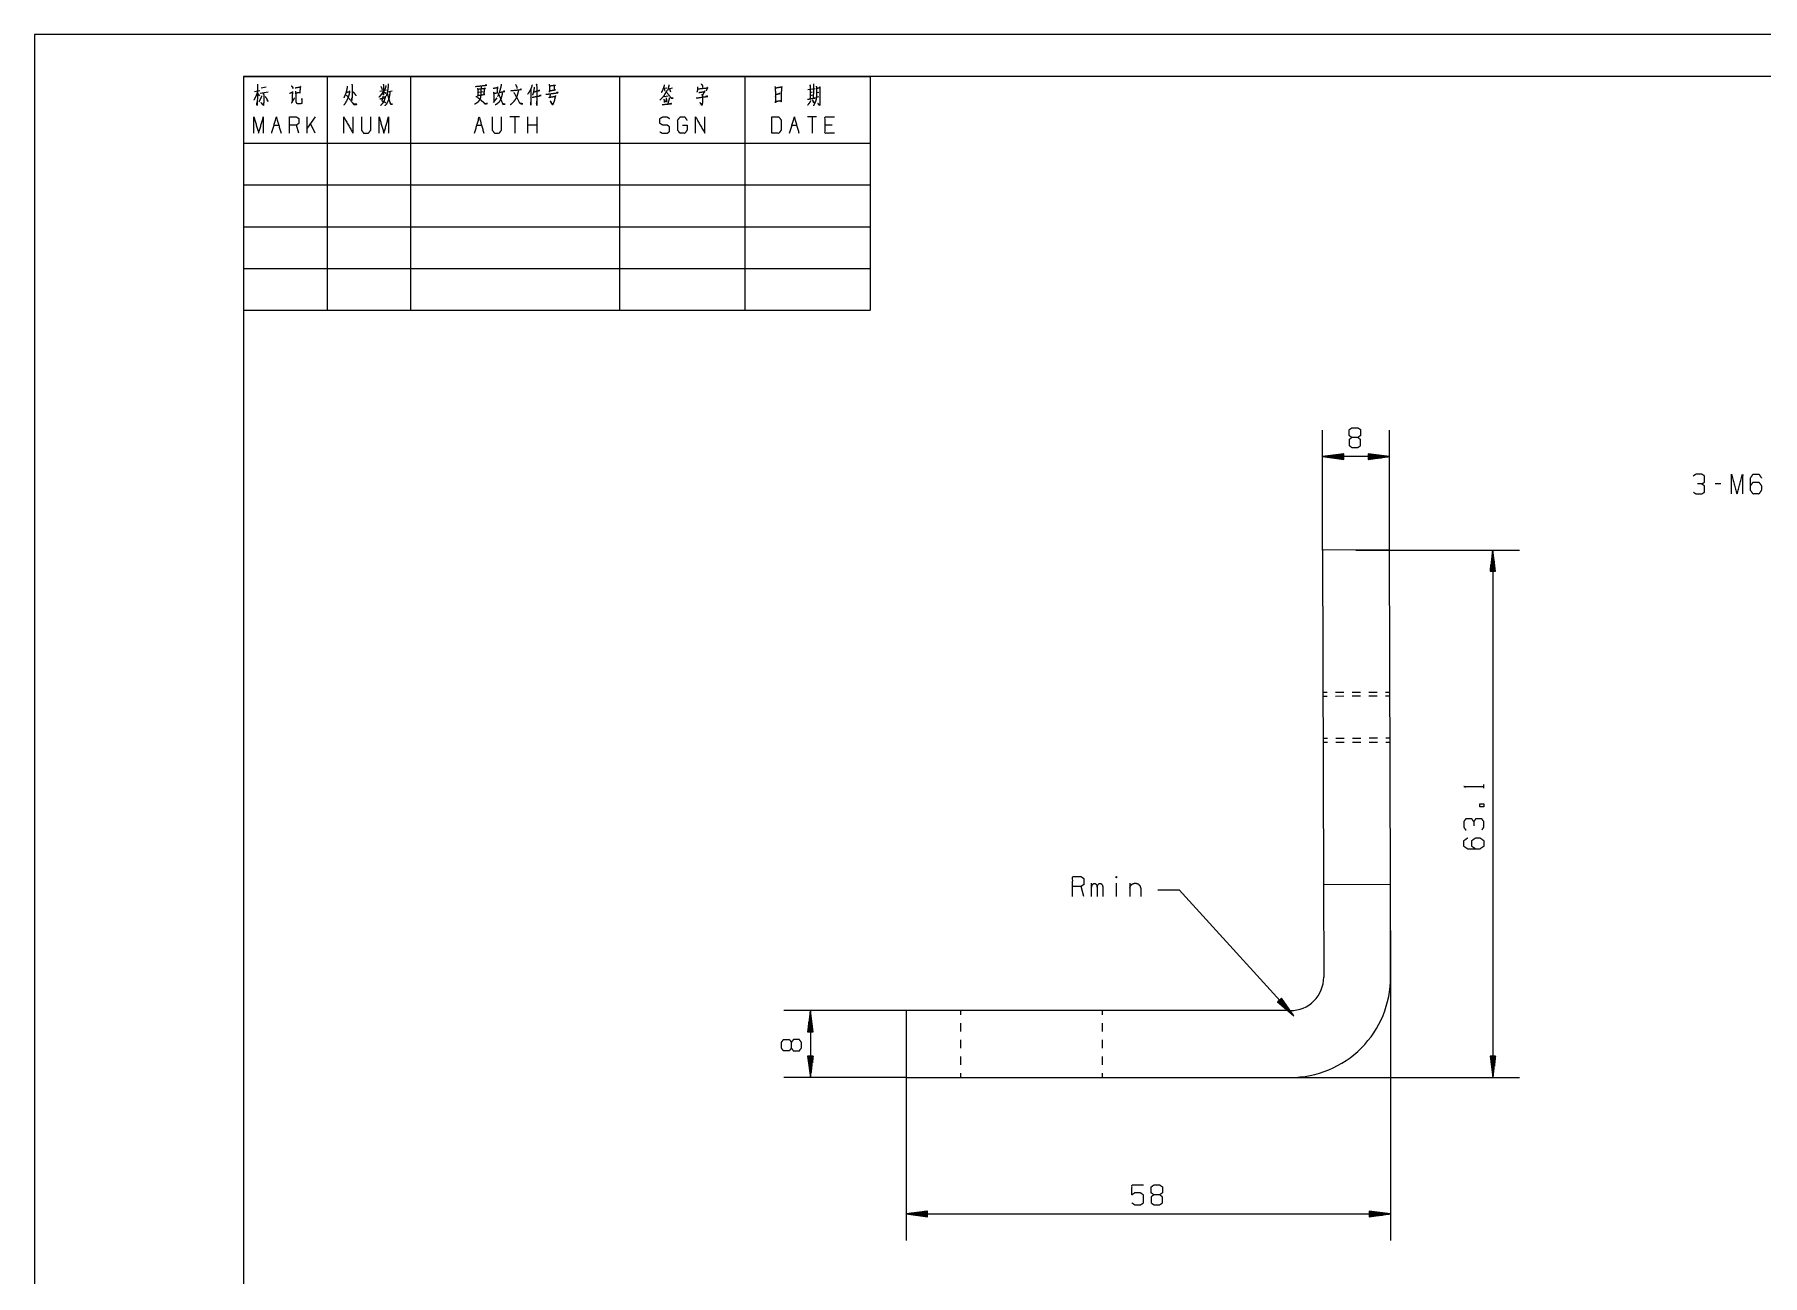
# Model space of a CAD drawing. Header units: millimetres. Extents: x 0 to 420, y 0 to 297.
# Drawn here: x 0 to 206.8, y 148.5 to 297 of the extents above; entities that cross this region are included whole.
import ezdxf

# ---------------------------------------------------------------- set-up
doc = ezdxf.new("R2010")
doc.units = ezdxf.units.MM
doc.layers.add('1', color=7, linetype='Continuous', true_color=0xffffff)

msp = doc.modelspace()

# ---------------------------------------------------------------- linework, layer by layer
at = {"layer": '1', "color": 132, "linetype": 'Continuous', "lineweight": 18}
for p, q in [((0, 297), (0, 0)), ((420, 297), (0, 297)), ((25, 292), (25, 264)), ((25, 292), (100, 292)), ((25, 292), (100, 292)), ((25, 292), (100, 292)), ((25, 292), (25, 5)), ((415, 292), (25, 292)), ((35, 292), (35, 264)), ((45, 292), (45, 264)), ((70, 292), (70, 264)), ((85, 292), (85, 264)), ((100, 292), (100, 264)), ((25, 284), (100, 284)), ((25, 279), (100, 279)), ((25, 274), (100, 274)), ((25, 269), (100, 269)), ((25, 264), (100, 264))]:
    msp.add_line(p, q, dxfattribs=at)
at = {"layer": '1', "color": 95, "linetype": 'Continuous', "lineweight": 18}
for p, q in [((26.34, 290.18), (26.96, 290.3)), ((26.7, 289.95), (26.92, 289.68)), ((26.99, 289.99), (27.95, 290.14)), ((27.13, 290.61), (27.71, 290.74)), ((41.34, 290.22), (42.13, 290.38)), ((42.25, 290.16), (42.79, 290.28)), ((53.17, 290.09), (53.7, 290.18)), ((75.25, 290.57), (75.67, 290.63)), ((75.35, 290.55), (75.45, 290.24)), ((75.83, 289.64), (75.37, 289.56)), ((75.82, 290.51), (76.35, 290.61)), ((75.98, 290.49), (76.11, 290.16)), ((92.56, 290.43), (93.43, 290.55)), ((92.84, 290.07), (93.11, 290.14)), ((92.86, 289.72), (93.09, 289.78)), ((93.6, 290.05), (93.85, 290.12)), ((54.91, 288.87), (55.37, 289.43)), ((28.66, 286.17), (29.22, 286.17)), ((31.62, 285.18), (31.34, 286.17)), ((33.59, 287.14), (32.63, 285.78)), ((32.63, 285.18), (32.63, 287.14)), ((33.59, 285.18), (33.04, 286.36)), ((52.94, 286.17), (53.49, 286.17)), ((58.02, 287.14), (56.9, 287.14)), ((57.46, 287.14), (57.46, 285.18)), ((59.02, 285.18), (59.02, 287.14)), ((60.14, 286.17), (59.02, 286.17)), ((60.14, 285.18), (60.14, 287.14)), ((90.65, 286.17), (91.2, 286.17)), ((93.6, 287.14), (92.49, 287.14)), ((93.05, 287.14), (93.05, 285.18)), ((95.45, 286.17), (94.61, 286.17)), ((201.81, 243.22), (201.14, 243.22)), ((173.44, 206.82), (173.44, 207.25)), ((125.58, 193.85), (125.24, 195.05)), ((126.51, 193.85), (126.51, 195.43)), ((129.46, 195.43), (129.46, 193.85)), ((131.07, 195.43), (131.07, 193.85))]:
    msp.add_line(p, q, dxfattribs=at)
at = {"layer": '1', "color": 13, "linetype": 'Continuous', "lineweight": 18}
for p, q in [((154.15, 235.3), (154.15, 249.66)), ((162.15, 235.32), (162.15, 249.66)), ((156.69, 246.82), (154.15, 246.49)), ((154.15, 246.49), (156.69, 246.15)), ((162.15, 246.49), (154.15, 246.49)), ((156.69, 246.51), (154.35, 246.51)), ((156.69, 246.46), (154.35, 246.46)), ((156.69, 246.56), (154.73, 246.56)), ((156.69, 246.41), (154.73, 246.41)), ((156.69, 246.61), (155.12, 246.61)), ((156.69, 246.36), (155.12, 246.36)), ((156.69, 246.66), (155.5, 246.66)), ((156.69, 246.31), (155.5, 246.31)), ((156.69, 246.71), (155.89, 246.71)), ((156.69, 246.26), (155.89, 246.26)), ((156.69, 246.76), (156.28, 246.76)), ((156.69, 246.21), (156.28, 246.21)), ((156.69, 246.82), (156.66, 246.82)), ((156.69, 246.82), (156.66, 246.82)), ((156.69, 246.16), (156.66, 246.16)), ((156.69, 246.16), (156.66, 246.16)), ((156.69, 246.15), (156.69, 246.82)), ((159.61, 246.82), (159.65, 246.82)), ((159.61, 246.82), (159.65, 246.82)), ((159.61, 246.82), (159.61, 246.15)), ((162.15, 246.49), (159.61, 246.82)), ((159.61, 246.76), (160.03, 246.76)), ((159.61, 246.71), (160.42, 246.71)), ((159.61, 246.66), (160.8, 246.66)), ((159.61, 246.61), (161.19, 246.61)), ((159.61, 246.56), (161.57, 246.56)), ((159.61, 246.51), (161.96, 246.51)), ((159.61, 246.15), (162.15, 246.49)), ((159.61, 246.46), (161.96, 246.46)), ((159.61, 246.41), (161.57, 246.41)), ((159.61, 246.36), (161.19, 246.36)), ((159.61, 246.31), (160.8, 246.31)), ((159.61, 246.26), (160.42, 246.26)), ((159.61, 246.21), (160.03, 246.21)), ((159.61, 246.16), (159.65, 246.16)), ((159.61, 246.16), (159.65, 246.16)), ((158.15, 235.31), (177.7, 235.31)), ((174.53, 235.31), (174.2, 232.77)), ((174.35, 232.77), (174.35, 233.96)), ((174.4, 232.77), (174.4, 234.35)), ((174.45, 232.77), (174.45, 234.73)), ((174.5, 232.77), (174.5, 235.12)), ((174.86, 232.77), (174.53, 235.31)), ((174.53, 235.31), (174.53, 172.19)), ((174.56, 232.77), (174.56, 235.12)), ((174.61, 232.77), (174.61, 234.73)), ((174.66, 232.77), (174.66, 234.35)), ((174.71, 232.77), (174.71, 233.96)), ((174.2, 232.77), (174.2, 232.8)), ((174.2, 232.77), (174.2, 232.8)), ((174.2, 232.77), (174.86, 232.77)), ((174.25, 232.77), (174.25, 233.19)), ((174.3, 232.77), (174.3, 233.58)), ((174.76, 232.77), (174.76, 233.58)), ((174.81, 232.77), (174.81, 233.19)), ((174.86, 232.77), (174.86, 232.8)), ((174.86, 232.77), (174.86, 232.8)), ((134.44, 194.66), (136.98, 194.66)), ((136.98, 194.66), (150.71, 179.58)), ((162.28, 189.77), (162.28, 152.69)), ((104.3, 180.19), (89.68, 180.19)), ((92.86, 180.19), (92.52, 177.65)), ((92.83, 177.65), (92.83, 180)), ((93.19, 177.65), (92.86, 180.19)), ((92.86, 180.19), (92.86, 172.19)), ((92.88, 177.65), (92.88, 180)), ((149.25, 181.68), (148.75, 181.23)), ((148.75, 181.23), (150.71, 179.58)), ((148.76, 181.23), (148.78, 181.21)), ((148.76, 181.23), (148.78, 181.21)), ((148.8, 181.27), (149.08, 180.96)), ((148.83, 181.3), (149.37, 180.71)), ((148.87, 181.34), (149.67, 180.46)), ((148.91, 181.37), (149.97, 180.21)), ((148.95, 181.4), (150.27, 179.95)), ((148.98, 181.44), (150.56, 179.7)), ((149.02, 181.47), (150.6, 179.74)), ((149.06, 181.51), (150.38, 180.06)), ((149.1, 181.54), (150.16, 180.38)), ((149.13, 181.58), (149.93, 180.7)), ((149.17, 181.61), (149.71, 181.02)), ((149.21, 181.64), (149.49, 181.34)), ((149.25, 181.68), (149.27, 181.65)), ((149.25, 181.68), (149.27, 181.65)), ((150.71, 179.58), (149.25, 181.68)), ((92.58, 177.65), (92.58, 178.07)), ((92.63, 177.65), (92.63, 178.45)), ((92.68, 177.65), (92.68, 178.84)), ((92.73, 177.65), (92.73, 179.23)), ((92.78, 177.65), (92.78, 179.61)), ((92.93, 177.65), (92.93, 179.61)), ((92.99, 177.65), (92.99, 179.23)), ((93.04, 177.65), (93.04, 178.84)), ((93.09, 177.65), (93.09, 178.45)), ((93.14, 177.65), (93.14, 178.07)), ((92.52, 177.65), (93.19, 177.65)), ((92.53, 177.65), (92.53, 177.68)), ((92.53, 177.65), (92.53, 177.68)), ((93.19, 177.65), (93.19, 177.68)), ((93.19, 177.65), (93.19, 177.68)), ((92.52, 174.73), (92.86, 172.19)), ((93.19, 174.73), (92.52, 174.73)), ((92.53, 174.73), (92.53, 174.7)), ((92.53, 174.73), (92.53, 174.7)), ((92.58, 174.73), (92.58, 174.31)), ((92.63, 174.73), (92.63, 173.93)), ((92.68, 174.73), (92.68, 173.54)), ((92.73, 174.73), (92.73, 173.16)), ((92.78, 174.73), (92.78, 172.77)), ((92.83, 174.73), (92.83, 172.38)), ((92.86, 172.19), (93.19, 174.73)), ((92.88, 174.73), (92.88, 172.38)), ((92.93, 174.73), (92.93, 172.77)), ((92.99, 174.73), (92.99, 173.16)), ((93.04, 174.73), (93.04, 173.54)), ((93.09, 174.73), (93.09, 173.93)), ((93.14, 174.73), (93.14, 174.31)), ((93.19, 174.73), (93.19, 174.7)), ((93.19, 174.73), (93.19, 174.7)), ((174.2, 174.73), (174.2, 174.7)), ((174.2, 174.73), (174.2, 174.7)), ((174.2, 174.73), (174.53, 172.19)), ((174.86, 174.73), (174.2, 174.73)), ((174.25, 174.73), (174.25, 174.31)), ((174.3, 174.73), (174.3, 173.93)), ((174.35, 174.73), (174.35, 173.54)), ((174.4, 174.73), (174.4, 173.16)), ((174.45, 174.73), (174.45, 172.77)), ((174.5, 174.73), (174.5, 172.38)), ((174.53, 172.19), (174.86, 174.73)), ((174.56, 174.73), (174.56, 172.38)), ((174.61, 174.73), (174.61, 172.77)), ((174.66, 174.73), (174.66, 173.16)), ((174.71, 174.73), (174.71, 173.54)), ((174.76, 174.73), (174.76, 173.93)), ((174.81, 174.73), (174.81, 174.31)), ((174.86, 174.73), (174.86, 174.7)), ((174.86, 174.73), (174.86, 174.7)), ((104.33, 172.19), (89.68, 172.19)), ((104.33, 172.19), (104.33, 152.69)), ((150.29, 172.19), (177.7, 172.19)), ((106.87, 156.19), (104.33, 155.86)), ((104.33, 155.86), (106.87, 155.53)), ((104.33, 155.86), (162.28, 155.86)), ((106.87, 155.89), (104.52, 155.89)), ((106.87, 155.84), (104.52, 155.84)), ((106.87, 155.94), (104.91, 155.94)), ((106.87, 155.78), (104.91, 155.78)), ((106.87, 155.99), (105.29, 155.99)), ((106.87, 155.73), (105.29, 155.73)), ((106.87, 156.04), (105.68, 156.04)), ((106.87, 155.68), (105.68, 155.68)), ((106.87, 156.09), (106.06, 156.09)), ((106.87, 155.63), (106.06, 155.63)), ((106.87, 156.14), (106.45, 156.14)), ((106.87, 155.58), (106.45, 155.58)), ((106.87, 156.19), (106.83, 156.19)), ((106.87, 156.19), (106.83, 156.19)), ((106.87, 155.53), (106.83, 155.53)), ((106.87, 155.53), (106.83, 155.53)), ((106.87, 155.53), (106.87, 156.19)), ((159.74, 156.19), (159.77, 156.19)), ((159.74, 156.19), (159.77, 156.19)), ((159.74, 156.19), (159.74, 155.53)), ((162.28, 155.86), (159.74, 156.19)), ((159.74, 156.14), (160.16, 156.14)), ((159.74, 156.09), (160.54, 156.09)), ((159.74, 156.04), (160.93, 156.04)), ((159.74, 155.99), (161.31, 155.99)), ((159.74, 155.94), (161.7, 155.94)), ((159.74, 155.89), (162.09, 155.89)), ((159.74, 155.53), (162.28, 155.86)), ((159.74, 155.84), (162.09, 155.84)), ((159.74, 155.78), (161.7, 155.78)), ((159.74, 155.73), (161.31, 155.73)), ((159.74, 155.68), (160.93, 155.68)), ((159.74, 155.63), (160.54, 155.63)), ((159.74, 155.58), (160.16, 155.58)), ((159.74, 155.53), (159.77, 155.53)), ((159.74, 155.53), (159.77, 155.53))]:
    msp.add_line(p, q, dxfattribs=at)
at = {"layer": '1', "color": 30, "linetype": 'Continuous', "lineweight": 25}
for p, q in [((162.15, 235.32), (154.15, 235.3)), ((154.15, 235.3), (154.26, 195.3)), ((162.26, 195.32), (162.15, 235.32)), ((154.26, 195.3), (162.26, 195.32)), ((154.26, 195.3), (154.29, 184.2)), ((162.29, 184.22), (162.26, 195.32)), ((104.3, 180.19), (104.33, 172.19)), ((150.29, 180.19), (104.3, 180.19)), ((104.33, 172.19), (150.29, 172.19))]:
    msp.add_line(p, q, dxfattribs=at)
at = {"layer": '1', "color": 43, "linetype": 'Continuous', "lineweight": 18}
for p, q in [((154.2, 218.3), (154.7, 218.3)), ((154.2, 218.3), (154.7, 218.3)), ((154.2, 218.3), (154.7, 218.3)), ((154.7, 217.8), (154.2, 217.8)), ((155.7, 218.3), (156.7, 218.31)), ((155.7, 218.3), (156.7, 218.31)), ((155.7, 218.3), (156.7, 218.31)), ((156.7, 217.81), (155.7, 217.8)), ((157.7, 218.31), (158.7, 218.31)), ((157.7, 218.31), (158.7, 218.31)), ((157.7, 218.31), (158.7, 218.31)), ((158.7, 217.81), (157.7, 217.81)), ((159.7, 218.32), (160.7, 218.32)), ((159.7, 218.32), (160.7, 218.32)), ((159.7, 218.32), (160.7, 218.32)), ((160.7, 217.82), (159.7, 217.82)), ((161.7, 218.32), (162.2, 218.32)), ((161.7, 218.32), (162.2, 218.32)), ((161.7, 218.32), (162.2, 218.32)), ((162.2, 217.82), (161.7, 217.82)), ((154.22, 212.8), (154.72, 212.8)), ((154.22, 212.3), (154.72, 212.3)), ((154.22, 212.3), (154.72, 212.3)), ((154.22, 212.3), (154.72, 212.3)), ((155.72, 212.8), (156.72, 212.81)), ((155.72, 212.3), (156.72, 212.31)), ((155.72, 212.3), (156.72, 212.31)), ((155.72, 212.3), (156.72, 212.31)), ((157.72, 212.81), (158.72, 212.81)), ((157.72, 212.31), (158.72, 212.31)), ((157.72, 212.31), (158.72, 212.31)), ((157.72, 212.31), (158.72, 212.31)), ((159.72, 212.82), (160.72, 212.82)), ((159.72, 212.32), (160.72, 212.32)), ((159.72, 212.32), (160.72, 212.32)), ((159.72, 212.32), (160.72, 212.32)), ((161.72, 212.82), (162.22, 212.82)), ((161.72, 212.32), (162.22, 212.32)), ((161.72, 212.32), (162.22, 212.32)), ((161.72, 212.32), (162.22, 212.32)), ((110.8, 180.19), (110.8, 179.69)), ((127.8, 179.69), (127.8, 180.19)), ((110.8, 178.69), (110.8, 177.69)), ((127.8, 177.69), (127.8, 178.69)), ((110.8, 176.69), (110.8, 175.69)), ((127.8, 175.69), (127.8, 176.69)), ((110.8, 174.69), (110.8, 173.69)), ((127.8, 173.69), (127.8, 174.69)), ((110.8, 172.69), (110.8, 172.19)), ((127.8, 172.19), (127.8, 172.69))]:
    msp.add_line(p, q, dxfattribs=at)
at = {"layer": '1', "color": 30, "linetype": 'Continuous', "lineweight": 25}
for radius in [12, 4]:
    msp.add_arc((150.29, 184.19), radius, 270, 0.1568, dxfattribs=at)
at = {"layer": '1', "color": 95, "linetype": 'Continuous', "lineweight": 18}
for points, knots in [([(26.67, 290.16), (26.6, 289.91), (26.48, 289.62), (26.35, 289.35), (26.23, 289.14)], [0, 0, 0.233514, 0.515368, 0.78555, 1, 1]), ([(26.67, 291.07), (26.66, 288.89), (26.63, 288.5), (26.61, 288.71), (26.64, 288.94)], [0, 0, 0.723303, 0.854546, 0.923601, 1, 1]), ([(27.18, 289.66), (27.17, 289.58), (26.86, 288.96)], [0, 0, 0.108202, 1, 1]), ([(27.37, 289.99), (27.42, 289.87), (27.42, 288.83), (27.4, 288.6), (27.39, 288.52), (27.11, 288.85), (27.39, 288.56)], [0, 0, 0.056947, 0.504404, 0.603051, 0.639405, 0.826366, 1, 1]), ([(27.61, 289.58), (27.87, 289.16), (27.92, 289), (27.81, 289.27)], [0, 0, 0.516563, 0.696901, 1, 1]), ([(30.53, 289.99), (30.92, 290.09), (30.86, 290.16), (30.83, 288.96), (30.77, 288.83), (31.12, 289.41)], [0, 0, 0.158008, 0.19221, 0.673433, 0.728446, 1, 1]), ([(30.7, 290.88), (30.87, 290.72), (30.92, 290.63), (30.92, 290.53), (30.9, 290.67)], [0, 0, 0.413146, 0.573572, 0.750721, 1, 1]), ([(31.19, 290.63), (31.87, 290.74), (31.82, 290.8), (31.73, 290.05), (31.82, 290.05), (31.25, 289.99)], [0, 0, 0.313958, 0.349012, 0.694882, 0.735357, 1, 1]), ([(31.22, 290.22), (31.25, 289.91), (31.25, 289.2), (31.27, 288.98), (31.3, 288.87), (31.34, 288.81), (31.41, 288.77), (31.53, 288.75), (31.66, 288.73), (32.03, 288.79), (32, 289.33), (32, 288.79)], [0, 0, 0.097093, 0.316208, 0.387239, 0.42073, 0.444406, 0.470581, 0.507596, 0.549105, 0.664641, 0.832445, 1, 1]), ([(37.43, 290.84), (37.42, 290.72), (37.34, 290.3), (37.26, 290.01), (37.18, 289.8), (37.09, 289.6), (37.01, 289.43)], [0, 0, 0.084498, 0.36853, 0.573114, 0.721457, 0.873368, 1, 1]), ([(37.28, 290.09), (37.75, 290.18), (37.71, 290.22), (37.68, 290.03), (37.62, 289.76), (37.56, 289.6), (37.48, 289.37), (37.4, 289.18), (37.28, 288.98), (37.2, 288.81), (37.02, 288.56)], [0, 0, 0.202443, 0.228131, 0.308408, 0.425631, 0.500403, 0.604281, 0.689483, 0.790714, 0.870506, 1, 1]), ([(37.28, 289.8), (38.22, 288.62), (38.56, 288.65), (38.54, 288.65), (38.24, 288.67), (38.08, 288.81)], [0, 0, 0.632183, 0.773704, 0.779845, 0.909108, 1, 1]), ([(37.97, 291.05), (38.02, 290.94), (38, 290.84), (37.99, 289.12), (37.97, 289.23), (38, 289.45)], [0, 0, 0.049543, 0.095606, 0.852767, 0.898838, 1, 1]), ([(38.1, 290.16), (38.13, 290.14), (38.4, 289.8), (38.47, 289.68)], [0, 0, 0.059448, 0.761031, 1, 1]), ([(41.75, 290.24), (41.62, 290.01), (41.48, 289.8), (41.35, 289.64), (41.22, 289.49)], [0, 0, 0.287221, 0.555142, 0.786181, 1, 1]), ([(41.34, 289.31), (41.97, 289.45), (41.98, 289.64), (41.98, 289.56), (41.91, 289.31), (41.81, 289.04), (41.7, 288.83), (41.59, 288.71), (41.48, 288.58), (41.41, 288.52)], [0, 0, 0.30447, 0.39258, 0.431622, 0.553714, 0.689469, 0.798362, 0.878841, 0.954752, 1, 1]), ([(41.43, 290.8), (41.56, 290.57), (41.59, 290.43)], [0, 0, 0.640221, 1, 1]), ([(41.72, 289.66), (41.56, 289.08), (41.66, 289.04), (41.78, 289), (41.89, 288.94), (42.04, 288.85)], [0, 0, 0.5291, 0.62629, 0.735524, 0.852093, 1, 1]), ([(41.73, 291.07), (41.76, 290.92), (41.76, 289.78), (41.73, 289.93), (41.76, 290.05)], [0, 0, 0.094654, 0.823636, 0.91829, 1, 1]), ([(41.76, 290.2), (41.94, 290.07), (42.03, 289.97)], [0, 0, 0.613122, 1, 1]), ([(42.03, 290.92), (42.03, 290.82), (41.91, 290.34)], [0, 0, 0.174301, 1, 1]), ([(42.54, 290.16), (42.49, 289.8), (42.45, 289.56), (42.41, 289.35), (42.35, 289.16), (42.23, 288.91), (42.13, 288.73), (42.01, 288.56), (41.92, 288.48)], [0, 0, 0.19438, 0.332636, 0.448614, 0.555649, 0.70616, 0.822692, 0.933847, 1, 1]), ([(42.33, 291.11), (42.33, 290.98), (42.32, 290.76), (42.27, 290.47), (42.23, 290.16), (42.17, 289.91), (42.1, 289.68), (42.08, 289.62)], [0, 0, 0.081852, 0.232243, 0.425429, 0.63211, 0.800313, 0.957953, 1, 1]), ([(42.22, 289.89), (42.25, 289.85), (42.39, 289.27), (42.49, 289), (42.6, 288.71), (42.63, 288.65), (42.85, 288.67), (42.63, 288.69), (42.55, 288.81)], [0, 0, 0.026721, 0.341749, 0.493483, 0.655465, 0.691641, 0.80784, 0.924039, 1, 1]), ([(53.44, 290.84), (53.42, 290.18), (53.41, 289.85), (53.39, 289.66), (53.38, 289.56), (53.36, 289.43), (53.32, 289.31), (53.27, 289.2), (53.14, 289.02), (53, 288.85), (52.79, 288.73), (52.69, 288.67), (52.65, 288.65)], [0, 0, 0.263783, 0.395771, 0.470171, 0.511786, 0.56157, 0.614019, 0.658777, 0.749614, 0.837596, 0.932985, 0.980677, 1, 1]), ([(52.76, 290.82), (52.82, 290.78), (52.85, 290.8), (54.11, 290.94), (54.07, 290.96), (53.92, 290.92)], [0, 0, 0.045522, 0.068286, 0.872626, 0.90344, 1, 1]), ([(52.82, 289.6), (52.89, 289.6), (53.17, 289.37), (53.41, 289.16), (53.63, 288.98), (53.9, 288.71), (54.23, 288.75), (53.92, 288.71), (53.82, 288.79)], [0, 0, 0.033467, 0.197839, 0.340788, 0.472468, 0.649452, 0.797921, 0.939753, 1, 1]), ([(53, 290.59), (53.04, 290.41), (53.04, 289.66), (53.03, 289.7), (53.89, 289.85), (53.8, 289.85), (53.89, 290.63), (53.92, 290.57), (53.87, 290.53), (53.04, 290.43)], [0, 0, 0.051663, 0.252803, 0.264656, 0.500971, 0.524672, 0.738301, 0.756829, 0.773117, 1, 1]), ([(54.88, 290.57), (55.47, 290.67), (55.41, 290.74), (55.34, 290.01), (55.41, 290.01), (54.97, 289.93), (54.94, 290.12), (54.97, 289.89), (54.96, 288.96)], [0, 0, 0.181366, 0.207406, 0.429567, 0.451891, 0.588199, 0.645735, 0.715777, 1, 1]), ([(55.98, 290.12), (55.98, 289.99), (55.92, 289.66), (55.86, 289.47), (55.81, 289.31), (55.73, 289.16), (55.65, 289.02), (55.54, 288.87), (55.31, 288.67), (55.13, 288.58)], [0, 0, 0.067236, 0.249298, 0.354996, 0.450079, 0.537949, 0.629663, 0.725721, 0.894899, 1, 1]), ([(55.85, 291.05), (55.82, 290.8), (55.73, 290.47), (55.62, 290.12), (55.53, 289.89), (55.47, 289.72), (55.41, 289.58)], [0, 0, 0.162457, 0.385014, 0.625897, 0.784413, 0.898493, 1, 1]), ([(55.54, 289.8), (55.59, 289.78), (56.04, 288.67), (56.32, 288.65), (56.06, 288.71), (55.98, 288.83)], [0, 0, 0.024909, 0.644018, 0.787117, 0.926016, 1, 1]), ([(55.62, 290.07), (56.27, 290.2), (56.2, 290.22), (56.08, 290.18)], [0, 0, 0.769962, 0.857327, 1, 1]), ([(57.88, 290.32), (57.88, 290.2), (57.81, 289.91), (57.74, 289.68), (57.65, 289.43), (57.52, 289.23), (57.5, 289.18), (57.42, 289.08), (57.31, 288.94), (57.18, 288.81), (57.06, 288.69), (56.93, 288.58)], [0, 0, 0.060656, 0.206644, 0.323463, 0.452143, 0.571976, 0.593424, 0.659716, 0.74639, 0.834816, 0.918178, 1, 1]), ([(57.02, 290.28), (58.29, 290.43), (58.21, 290.45), (58.12, 290.41)], [0, 0, 0.872478, 0.933903, 1, 1]), ([(57.34, 290.05), (57.4, 290.01), (58.1, 288.75), (58.43, 288.69), (58.12, 288.77), (58.02, 288.89)], [0, 0, 0.030854, 0.652647, 0.79375, 0.930716, 1, 1]), ([(57.56, 291.03), (57.66, 290.84), (57.71, 290.72), (57.74, 290.59)], [0, 0, 0.450481, 0.729637, 1, 1]), ([(59.55, 290.98), (59.48, 290.72), (59.38, 290.47), (59.26, 290.24), (59.14, 290.05), (59, 289.85)], [0, 0, 0.21836, 0.428744, 0.629221, 0.801494, 1, 1]), ([(59.38, 290.41), (59.39, 289.16), (59.39, 288.56), (59.38, 288.69), (59.39, 288.91)], [0, 0, 0.565717, 0.839123, 0.896086, 1, 1]), ([(59.57, 289.49), (60.61, 289.7), (60.53, 289.72), (60.4, 289.66)], [0, 0, 0.826976, 0.886334, 1, 1]), ([(59.8, 290.72), (59.76, 290.38), (59.7, 290.09), (59.64, 289.89), (59.6, 289.76)], [0, 0, 0.34211, 0.644851, 0.86512, 1, 1]), ([(59.8, 290.14), (60.47, 290.32), (60.4, 290.32), (60.28, 290.26)], [0, 0, 0.772509, 0.853435, 1, 1]), ([(60.08, 291.07), (60.12, 290.98), (60.09, 291.03), (60.11, 288.54), (60.09, 288.73), (60.11, 289.04)], [0, 0, 0.029975, 0.04619, 0.840789, 0.900562, 1, 1]), ([(61.18, 289.87), (61.37, 289.87), (61.75, 289.91), (62.68, 290.05), (62.58, 290.07), (62.43, 290.03)], [0, 0, 0.10704, 0.322386, 0.855626, 0.914427, 1, 1]), ([(61.57, 291.07), (61.63, 290.82), (61.63, 290.09), (61.63, 290.28), (62.33, 290.38), (62.21, 290.38), (62.24, 290.9), (62.26, 290.98), (62.29, 290.92), (62.19, 290.9), (61.63, 290.82)], [0, 0, 0.076614, 0.294117, 0.350048, 0.563214, 0.598361, 0.753971, 0.779215, 0.799829, 0.831205, 1, 1]), ([(61.73, 289.91), (61.63, 289.41), (61.6, 289.49), (62.38, 289.62), (62.33, 289.7), (62.33, 289.62), (62.24, 289.27), (62.19, 289.04), (62.11, 288.85), (62.05, 288.71), (62.01, 288.6), (61.98, 288.58), (61.72, 289.06), (62, 288.62)], [0, 0, 0.13637, 0.159981, 0.371157, 0.396349, 0.418604, 0.516111, 0.579311, 0.63312, 0.675133, 0.705357, 0.714996, 0.861275, 1, 1]), ([(75.64, 290.3), (75.63, 290.2), (75.39, 289.83), (75.38, 289.78), (75.26, 289.6), (75.06, 289.37), (74.85, 289.16)], [0, 0, 0.074337, 0.387309, 0.418539, 0.575027, 0.79286, 1, 1]), ([(75.37, 290.98), (75.35, 290.84), (75.23, 290.53), (75.13, 290.28), (75.01, 290.07)], [0, 0, 0.148006, 0.485257, 0.758321, 1, 1]), ([(75.61, 290.16), (76.2, 289.37), (76.43, 289.37), (76.2, 289.39), (76.08, 289.54)], [0, 0, 0.599324, 0.742451, 0.886135, 1, 1]), ([(75.91, 290.98), (75.92, 290.88), (75.75, 290.3)], [0, 0, 0.147218, 1, 1]), ([(79.2, 289.41), (80.57, 289.6), (80.49, 289.62), (80.28, 289.56)], [0, 0, 0.820202, 0.873508, 1, 1]), ([(79.34, 290.74), (79.34, 290.51), (79.33, 290.34), (79.3, 290.22), (79.27, 290.12)], [0, 0, 0.361949, 0.626223, 0.829034, 1, 1]), ([(79.34, 290.49), (80.57, 290.63), (80.56, 290.67), (80.37, 290.26)], [0, 0, 0.712481, 0.737756, 1, 1]), ([(79.49, 290.07), (80.25, 290.18), (80.21, 290.24), (79.92, 289.72)], [0, 0, 0.533866, 0.586729, 1, 1]), ([(79.87, 289.87), (79.9, 289.76), (79.93, 289.64), (79.94, 289.43), (79.94, 289), (79.93, 288.85), (79.9, 288.65), (79.86, 288.52), (79.64, 288.87), (79.87, 288.56)], [0, 0, 0.049623, 0.1085, 0.204239, 0.404798, 0.471991, 0.568442, 0.629223, 0.820578, 1, 1]), ([(79.78, 291.09), (79.89, 290.96), (79.93, 290.86), (79.96, 290.69)], [0, 0, 0.364604, 0.619196, 1, 1]), ([(88.61, 290.8), (88.64, 290.59), (88.66, 290.14), (88.67, 289.66), (88.67, 289.6), (88.67, 288.83), (88.67, 288.98), (89.24, 289.1), (89.36, 288.96), (89.39, 289.14), (89.39, 289.39), (89.4, 289.87), (89.42, 290.36), (89.42, 290.78), (89.43, 290.72), (88.66, 290.57)], [0, 0, 0.037589, 0.119519, 0.205166, 0.216331, 0.354043, 0.380097, 0.485125, 0.518622, 0.552532, 0.597196, 0.682843, 0.77221, 0.846648, 0.858119, 1, 1]), ([(88.67, 289.83), (89.24, 289.95), (89.18, 289.97), (89.05, 289.89)], [0, 0, 0.728512, 0.805958, 1, 1]), ([(92.8, 290.98), (92.83, 290.86), (92.83, 289.31)], [0, 0, 0.075954, 1, 1]), ([(93.21, 291.11), (93.24, 290.98), (93.19, 289.37)], [0, 0, 0.073211, 1, 1]), ([(93.55, 290.82), (93.59, 290.59), (93.59, 290.14), (93.57, 289.64), (93.55, 289.33), (93.47, 289), (93.38, 288.79), (93.22, 288.48)], [0, 0, 0.096217, 0.285187, 0.491418, 0.620825, 0.76157, 0.854869, 1, 1]), ([(93.57, 289.52), (93.6, 289.52), (93.84, 289.58)], [0, 0, 0.107799, 1, 1]), ([(93.59, 290.57), (94.03, 290.67), (93.98, 290.74), (93.98, 290.05), (94, 289.12), (93.98, 288.77), (93.97, 288.56), (93.95, 288.5), (93.74, 288.77), (93.94, 288.58)], [0, 0, 0.13308, 0.155522, 0.357051, 0.631901, 0.735808, 0.797028, 0.815849, 0.918301, 1, 1]), ([(75.12, 288.62), (76.23, 288.73), (76.16, 288.73), (75.99, 288.71)], [0, 0, 0.825897, 0.879998, 1, 1]), ([(75.31, 289.27), (75.38, 289), (75.38, 288.87), (75.37, 289.04)], [0, 0, 0.489807, 0.707975, 1, 1]), ([(75.58, 289.43), (75.64, 289.12), (75.61, 288.96), (75.61, 289.18)], [0, 0, 0.443891, 0.680119, 1, 1]), ([(75.95, 289.41), (75.95, 289.27), (75.77, 288.69)], [0, 0, 0.19307, 1, 1]), ([(92.52, 289.25), (93.43, 289.41), (93.38, 289.43), (93.33, 289.37)], [0, 0, 0.873246, 0.919206, 1, 1]), ([(92.86, 289.12), (92.84, 289.02), (92.73, 288.81), (92.62, 288.67), (92.52, 288.56)], [0, 0, 0.157085, 0.51447, 0.781154, 1, 1]), ([(93.09, 289.18), (93.25, 288.94), (93.25, 288.83), (93.19, 289.02)], [0, 0, 0.497679, 0.671694, 1, 1]), ([(26.26, 285.18), (26.26, 287.14), (26.82, 285.18), (27.37, 287.14), (27.37, 285.18)], [0, 0, 0.245192, 0.5, 0.754808, 1, 1]), ([(30.51, 285.18), (30.51, 287.14), (31.34, 287.14), (31.62, 286.96), (31.62, 286.36), (31.34, 286.17), (30.51, 286.17)], [0, 0, 0.400952, 0.571035, 0.639278, 0.761676, 0.829917, 1, 1]), ([(37.01, 285.18), (37.01, 287.14), (38.12, 285.18), (38.12, 287.14)], [0, 0, 0.317574, 0.682426, 1, 1]), ([(39.13, 287.14), (39.13, 285.57), (39.39, 285.18), (39.95, 285.18), (40.24, 285.57), (40.24, 287.14)], [0, 0, 0.337152, 0.438599, 0.557781, 0.662848, 1, 1]), ([(41.25, 285.18), (41.25, 287.14), (41.81, 285.18), (42.36, 287.14), (42.36, 285.18)], [0, 0, 0.245192, 0.5, 0.754808, 1, 1]), ([(54.78, 287.14), (54.78, 285.57), (55.05, 285.18), (55.6, 285.18), (55.89, 285.57), (55.89, 287.14)], [0, 0, 0.337152, 0.438599, 0.557781, 0.662848, 1, 1]), ([(74.85, 285.36), (75.13, 285.18), (75.7, 285.18), (75.98, 285.39), (75.98, 285.97), (75.7, 286.17), (75.15, 286.17), (74.85, 286.36), (74.85, 286.96), (75.15, 287.14), (75.7, 287.14), (75.98, 286.96)], [0, 0, 0.068035, 0.184054, 0.254521, 0.372333, 0.442799, 0.555843, 0.626367, 0.748393, 0.81892, 0.931964, 1, 1]), ([(77.55, 286.17), (78.1, 286.17), (78.1, 285.57), (77.82, 285.18), (77.25, 285.18), (76.97, 285.57), (76.97, 286.75), (77.27, 287.14), (77.81, 287.14), (78.09, 286.75)], [0, 0, 0.103295, 0.214797, 0.304261, 0.410274, 0.499739, 0.718892, 0.809956, 0.910533, 1, 1]), ([(79.11, 285.18), (79.11, 287.14), (80.22, 285.18), (80.22, 287.14)], [0, 0, 0.317574, 0.682426, 1, 1]), ([(88.25, 285.18), (89.07, 285.18), (89.36, 285.57), (89.36, 286.75), (89.07, 287.14), (88.25, 287.14), (88.25, 285.18)], [0, 0, 0.142133, 0.227159, 0.431787, 0.516817, 0.65895, 1, 1]), ([(90.37, 285.18), (90.93, 287.14), (91.48, 285.18)], [0, 0, 0.5, 1, 1]), ([(95.73, 285.18), (94.61, 285.18), (94.61, 287.14), (95.73, 287.14)], [0, 0, 0.265389, 0.734611, 1, 1]), ([(157.67, 248.78), (157.35, 249), (157.35, 249.73), (157.67, 249.95), (158.36, 249.95), (158.69, 249.73), (158.69, 249), (158.36, 248.78), (157.67, 248.78), (157.33, 248.53), (157.33, 247.83), (157.67, 247.58), (158.36, 247.58), (158.69, 247.8), (158.69, 248.53), (158.36, 248.78)], [0, 0, 0.047573, 0.136085, 0.183658, 0.267814, 0.317165, 0.405677, 0.455027, 0.539184, 0.590297, 0.675755, 0.726868, 0.811024, 0.860375, 0.948887, 1, 1]), ([(199.53, 243.22), (199.87, 243.44), (199.87, 244.17), (199.53, 244.39), (198.85, 244.39), (198.51, 244.17)], [0, 0, 0.153877, 0.429855, 0.583732, 0.846129, 1, 1]), ([(203.08, 242.02), (203.08, 244.39), (203.75, 242.02), (204.42, 244.39), (204.42, 242.02)], [0, 0, 0.245192, 0.5, 0.754808, 1, 1]), ([(205.36, 242.97), (205.67, 243.44), (206.36, 243.44), (206.7, 242.97), (206.7, 242.49), (206.36, 242.02), (205.67, 242.02), (205.36, 242.49), (205.36, 243.92), (205.67, 244.39), (206.36, 244.39), (206.7, 243.92)], [0, 0, 0.076965, 0.169762, 0.248075, 0.312018, 0.39033, 0.483127, 0.560092, 0.751925, 0.82889, 0.921688, 1, 1]), ([(198.53, 242.24), (198.85, 242.02), (199.53, 242.02), (199.87, 242.24), (199.87, 242.97), (199.53, 243.22), (199.02, 243.22)], [0, 0, 0.124118, 0.343684, 0.472445, 0.703375, 0.836734, 1, 1]), ([(171.26, 206.89), (171.06, 207.03), (173.44, 207.03)], [0, 0, 0.093486, 1, 1]), ([(173.44, 204.58), (173.44, 204.92), (172.96, 204.92), (172.96, 204.58), (173.44, 204.58)], [0, 0, 0.20709, 0.5, 0.70709, 1, 1]), ([(172.24, 202.82), (172.01, 203.15), (171.29, 203.15), (171.06, 202.82), (171.06, 202.13), (171.29, 201.79)], [0, 0, 0.153877, 0.429855, 0.583732, 0.846129, 1, 1]), ([(173.21, 201.81), (173.44, 202.13), (173.44, 202.82), (173.21, 203.15), (172.49, 203.15), (172.24, 202.82), (172.24, 202.31)], [0, 0, 0.124119, 0.343685, 0.472448, 0.703378, 0.836734, 1, 1]), ([(172.49, 199.53), (172.01, 199.85), (172.01, 200.54), (172.49, 200.88), (172.96, 200.88), (173.44, 200.54), (173.44, 199.85), (172.96, 199.53), (171.54, 199.53), (171.06, 199.85), (171.06, 200.54), (171.54, 200.88)], [0, 0, 0.076962, 0.16976, 0.248073, 0.312018, 0.390332, 0.483129, 0.560093, 0.751927, 0.82889, 0.921687, 1, 1]), ([(124.24, 193.85), (124.24, 196.23), (125.24, 196.23), (125.58, 196), (125.58, 195.28), (125.24, 195.05), (124.24, 195.05)], [0, 0, 0.400952, 0.571036, 0.639278, 0.761674, 0.829917, 1, 1]), ([(126.51, 194.95), (126.57, 195.23), (126.74, 195.4), (126.94, 195.4), (127.11, 195.23), (127.18, 194.95), (127.18, 193.85)], [0, 0, 0.11888, 0.224454, 0.306983, 0.412557, 0.533083, 1, 1]), ([(127.18, 194.95), (127.24, 195.23), (127.41, 195.4), (127.63, 195.4), (127.79, 195.23), (127.86, 194.95), (127.86, 193.85)], [0, 0, 0.118606, 0.223937, 0.313759, 0.413913, 0.534159, 1, 1]), ([(129.46, 196.08), (129.5, 196.18), (129.46, 196.25), (129.43, 196.18), (129.46, 196.08)], [0, 0, 0.280636, 0.49999, 0.719355, 1, 1]), ([(131.07, 194.83), (131.17, 195.13), (131.37, 195.35), (131.61, 195.43), (131.84, 195.43), (132.09, 195.35), (132.29, 195.13), (132.39, 194.83), (132.39, 193.85)], [0, 0, 0.107749, 0.208448, 0.296008, 0.373818, 0.461378, 0.562077, 0.669826, 1, 1]), ([(90.57, 175.71), (90.34, 175.39), (89.62, 175.39), (89.39, 175.71), (89.39, 176.4), (89.62, 176.73), (90.34, 176.73), (90.57, 176.4), (90.57, 175.71), (90.82, 175.37), (91.52, 175.37), (91.77, 175.71), (91.77, 176.4), (91.54, 176.73), (90.82, 176.73), (90.57, 176.4)], [0, 0, 0.047574, 0.136086, 0.183661, 0.267817, 0.317166, 0.405678, 0.455028, 0.539184, 0.590298, 0.675757, 0.726871, 0.811027, 0.860377, 0.948888, 1, 1]), ([(131.34, 157.18), (131.68, 156.95), (132.37, 156.95), (132.7, 157.18), (132.7, 158.13), (132.37, 158.38), (131.68, 158.38), (131.34, 158.15), (131.34, 159.33), (132.7, 159.33)], [0, 0, 0.062228, 0.168343, 0.230571, 0.376816, 0.441265, 0.547381, 0.609609, 0.79049, 1, 1]), ([(133.96, 158.15), (133.64, 158.38), (133.64, 159.1), (133.96, 159.33), (134.65, 159.33), (134.98, 159.1), (134.98, 158.38), (134.65, 158.15), (133.96, 158.15), (133.62, 157.9), (133.62, 157.2), (133.96, 156.95), (134.65, 156.95), (134.98, 157.18), (134.98, 157.9), (134.65, 158.15)], [0, 0, 0.047573, 0.136085, 0.183659, 0.267815, 0.317165, 0.405677, 0.455028, 0.539184, 0.590297, 0.675756, 0.726869, 0.811025, 0.860376, 0.948887, 1, 1])]:
    msp.add_open_spline(points, degree=1, knots=knots, dxfattribs=at)
for points in [[(28.38, 285.18), (28.94, 287.14), (29.5, 285.18)], [(52.66, 285.18), (53.22, 287.14), (53.77, 285.18)]]:
    msp.add_open_spline(points, degree=1, dxfattribs=at)

doc.saveas('drawing.dxf')
